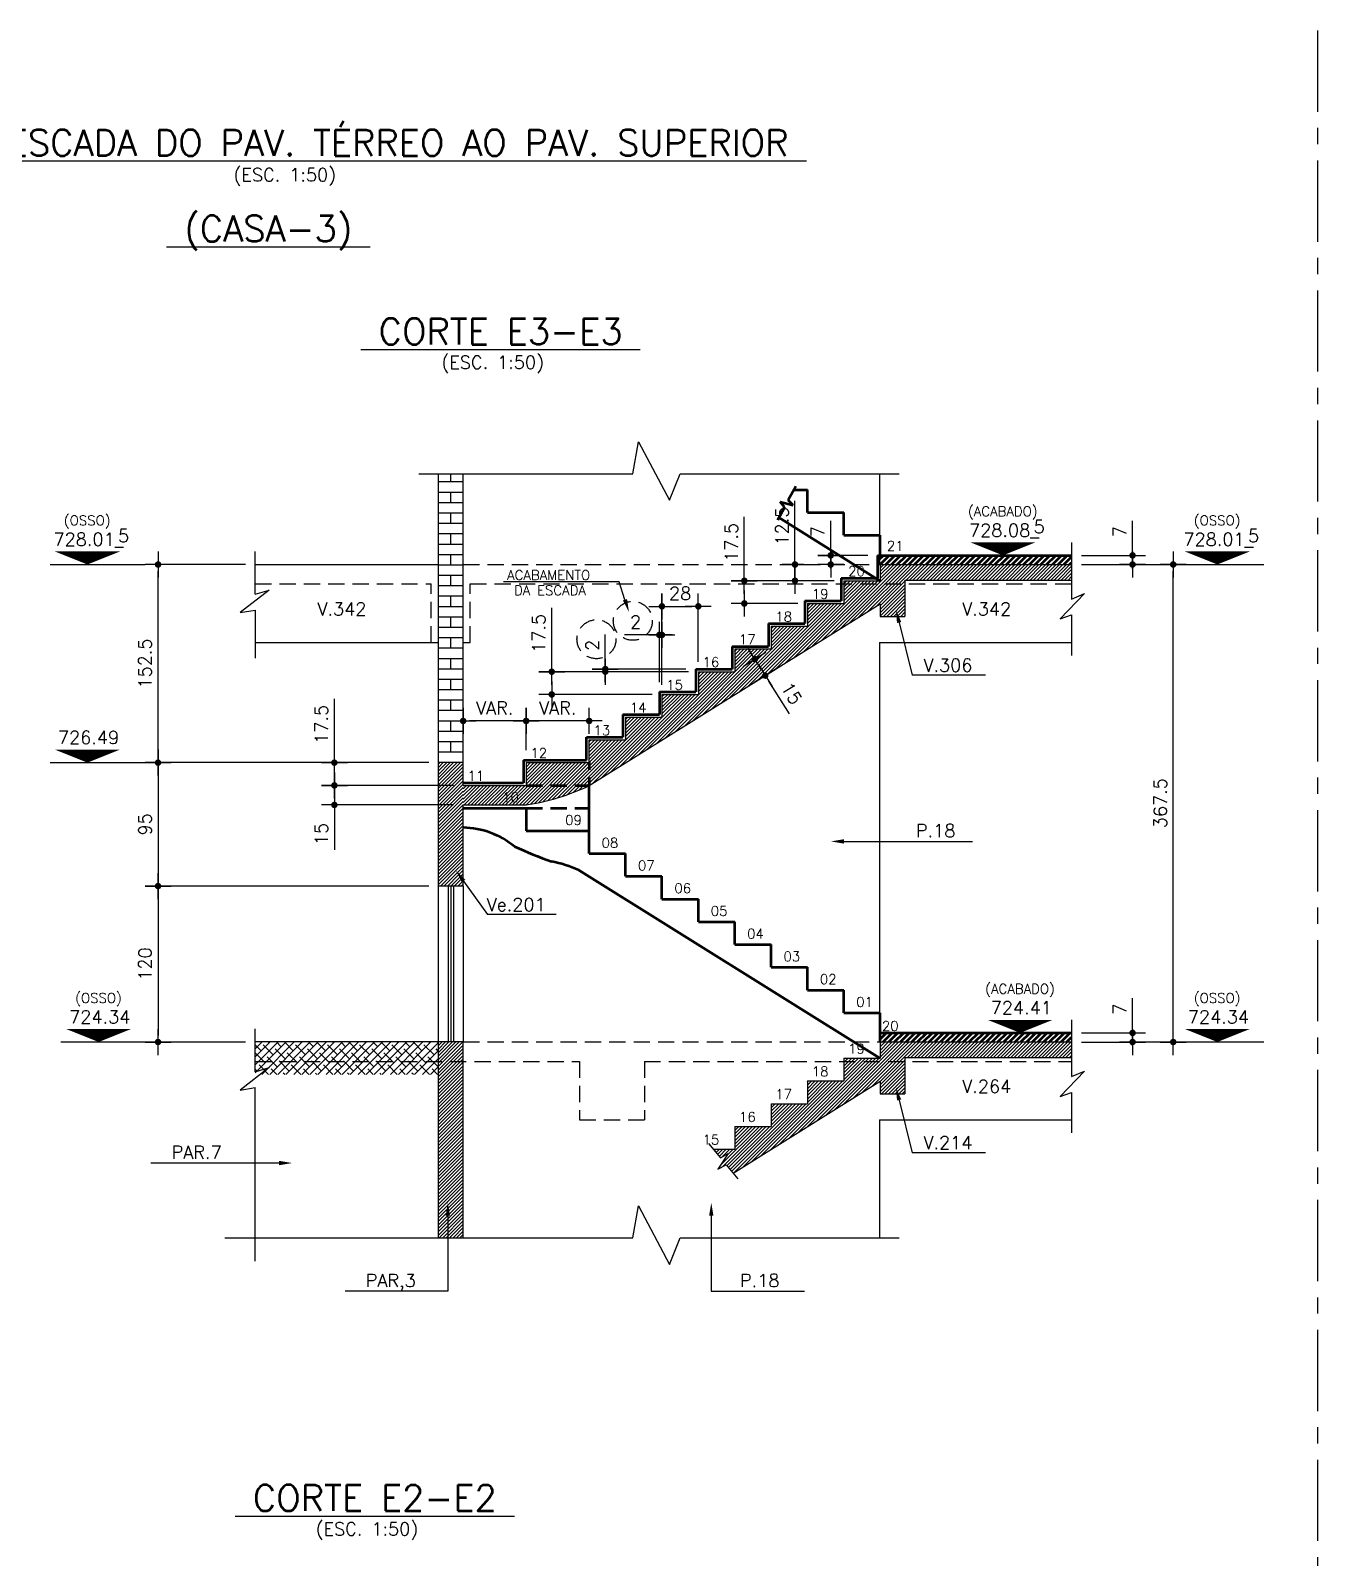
# Model space of a CAD drawing. Header units: inches. Extents: x 0 to 5940, y 0 to 4205.
# Drawn here: x 2471 to 3461, y 1355 to 2530 of the extents above; entities that cross this region are included whole.
import ezdxf
from ezdxf.enums import TextEntityAlignment as Align

# ---------------------------------------------------------------- set-up
doc = ezdxf.new("R2010")
doc.units = ezdxf.units.IN
doc.header["$LTSCALE"] = 50
doc.header["$MEASUREMENT"] = 0
doc.linetypes.add('CENTER', pattern=[2, 1.25, -0.25, 0.25, -0.25])
doc.linetypes.add('HIDDEN', pattern=[0.375, 0.25, -0.125])
for name, color, linetype in [('CORTES', 2, 'Continuous'), ('COTA', 6, 'Continuous'), ('NIVEL', 3, 'Continuous'), ('TEXTO', 3, 'Continuous')]:
    doc.layers.add(name, color=color, linetype=linetype)
doc.styles.add('ROMANS', font='romans.shx')
doc.dimstyles.new('COTA_50', dxfattribs={"dimscale": 5, "dimtxt": 2, "dimasz": 1, "dimexe": 2, "dimexo": 1.5, "dimgap": 1, "dimtad": 1, "dimzin": 12, "dimdsep": 46, "dimtxsty": 'ROMANS', "dimblk1": 'COTA', "dimblk2": 'COTA', "dimsah": 1, "dimcen": -4, "dimdle": 1.5, "dimclrd": 6, "dimclre": 6, "dimclrt": 3, "dimadec": 0, "dimazin": 0, "dimtfac": 1, "dimtofl": 0, "dimtmove": 0, "dimatfit": 3, "dimldrblk": 'COTA', "dimfxl": 1, "dimtolj": 1, "dimtzin": 12, "dimarcsym": 0})
pattern_1 = [(45, (-6961.3629, 14083.8969), (-1.32582521, 1.32582521), [])]

# ---------------------------------------------------------------- blocks, each defined once
blk = doc.blocks.new('COTA')
at = {"layer": 'COTA'}
for p, q in [((2, 0), (-2, 0)), ((0, -2), (0, 2))]:
    blk.add_line(p, q, dxfattribs=at)
at = {"layer": 'COTA', "const_width": 0.5}
blk.add_lwpolyline([(-0.25, 0, 1), (0.25, 0, 1)], format="xyb", close=True, dxfattribs=at)
blk = doc.blocks.new('*D104')
at = {"layer": 'COTA', "color": 6, "lineweight": -2, "transparency": 16777216}
for p, q in [((3318.8, 1763.3), (3318.8, 1785)), ((3279.4, 1758.3), (3328.8, 1758.3)), ((3279.4, 1751.3), (3328.8, 1751.3)), ((3318.8, 1746.3), (3318.8, 1741.3))]:
    blk.add_line(p, q, dxfattribs=at)
at = {"layer": 'Defpoints', "color": 0, "transparency": 16777216}
for p in [(3271.9, 1758.3), (3271.9, 1751.3), (3318.8, 1758.3)]:
    blk.add_point(p, dxfattribs=at)
at = {"layer": 'COTA', "color": 6, "lineweight": -2, "transparency": 16777216, "xscale": 5, "yscale": 5, "zscale": 5}
for p, rotation in [((3318.8, 1758.3), 270), ((3318.8, 1751.3), 90)]:
    blk.add_blockref('COTA', p, dxfattribs=dict(at, rotation=rotation))
at = {"layer": 'COTA', "color": 3, "transparency": 16777216, "insert": (3308.8, 1776.6), "char_height": 10, "attachment_point": 5, "rotation": 90, "style": 'ROMANS'}
blk.add_mtext('\\A1;7', dxfattribs=at)
blk = doc.blocks.new('*D105')
at = {"layer": 'COTA', "color": 6, "lineweight": -2, "transparency": 16777216}
for p, q in [((3279.4, 2118.8), (3360.1, 2118.8)), ((3350.1, 1756.3), (3350.1, 2113.8)), ((3352, 1751.3), (3360.1, 1751.3))]:
    blk.add_line(p, q, dxfattribs=at)
at = {"layer": 'Defpoints', "color": 0, "transparency": 16777216}
for p in [(3271.9, 2118.8), (3350.1, 2118.8), (3344.5, 1751.3)]:
    blk.add_point(p, dxfattribs=at)
at = {"layer": 'COTA', "color": 6, "lineweight": -2, "transparency": 16777216, "xscale": 5, "yscale": 5, "zscale": 5}
for p, rotation in [((3350.1, 2118.8), 90), ((3350.1, 1751.3), 270)]:
    blk.add_blockref('COTA', p, dxfattribs=dict(at, rotation=rotation))
at = {"layer": 'COTA', "color": 3, "transparency": 16777216, "insert": (3340.1, 1935.1), "char_height": 10, "attachment_point": 5, "rotation": 90, "style": 'ROMANS'}
blk.add_mtext('\\A1;367.5', dxfattribs=at)
blk = doc.blocks.new('*D106')
at = {"layer": 'COTA', "color": 6, "lineweight": -2, "transparency": 16777216}
for p, q in [((3318.8, 2130.8), (3318.8, 2152.5)), ((3279.4, 2125.8), (3328.8, 2125.8)), ((3279.4, 2118.8), (3328.8, 2118.8)), ((3318.8, 2113.8), (3318.8, 2108.8))]:
    blk.add_line(p, q, dxfattribs=at)
at = {"layer": 'Defpoints', "color": 0, "transparency": 16777216}
for p in [(3271.9, 2125.8), (3271.9, 2118.8), (3318.8, 2125.8)]:
    blk.add_point(p, dxfattribs=at)
at = {"layer": 'COTA', "color": 6, "lineweight": -2, "transparency": 16777216, "xscale": 5, "yscale": 5, "zscale": 5}
for p, rotation in [((3318.8, 2125.8), 270), ((3318.8, 2118.8), 90)]:
    blk.add_blockref('COTA', p, dxfattribs=dict(at, rotation=rotation))
at = {"layer": 'COTA', "color": 3, "transparency": 16777216, "insert": (3308.8, 2144.1), "char_height": 10, "attachment_point": 5, "rotation": 90, "style": 'ROMANS'}
blk.add_mtext('\\A1;7', dxfattribs=at)
blk = doc.blocks.new('*D107')
at = {"layer": 'COTA', "color": 6, "lineweight": -2}
for p, q in [((2636, 2118.8), (2558.8, 2118.8)), ((2568.8, 1971.3), (2568.8, 2113.8)), ((2581.7, 1966.3), (2558.8, 1966.3))]:
    blk.add_line(p, q, dxfattribs=at)
at = {"layer": 'Defpoints', "color": 0}
for p in [(2568.8, 2118.8), (2643.5, 2118.8), (2589.2, 1966.3)]:
    blk.add_point(p, dxfattribs=at)
at = {"layer": 'COTA', "color": 6, "lineweight": -2, "xscale": 5, "yscale": 5, "zscale": 5}
for p, rotation in [((2568.8, 2118.8), 90), ((2568.8, 1966.3), 270)]:
    blk.add_blockref('COTA', p, dxfattribs=dict(at, rotation=rotation))
at = {"layer": 'COTA', "color": 3, "insert": (2558.8, 2042.6), "char_height": 10, "attachment_point": 5, "rotation": 90, "style": 'ROMANS'}
blk.add_mtext('\\A1;152.5', dxfattribs=at)
blk = doc.blocks.new('*D123')
at = {"layer": 'COTA', "color": 6, "lineweight": -2, "transparency": 16777216}
for p, q in [((2852.1, 1975.8), (2852.1, 2008.4)), ((2895.6, 1998.4), (2857.1, 1998.4)), ((2900.6, 1993.3), (2900.6, 2008.4))]:
    blk.add_line(p, q, dxfattribs=at)
at = {"layer": 'Defpoints', "color": 0, "transparency": 16777216}
for p in [(2852.1, 1998.4), (2900.6, 1985.8), (2852.1, 1968.3)]:
    blk.add_point(p, dxfattribs=at)
at = {"layer": 'COTA', "color": 6, "lineweight": -2, "transparency": 16777216, "xscale": 5, "yscale": 5, "zscale": 5, "rotation": 180}
blk.add_blockref('COTA', (2852.1, 1998.4), dxfattribs=at)
at = {"layer": 'COTA', "color": 6, "lineweight": -2, "transparency": 16777216, "xscale": 5, "yscale": 5, "zscale": 5}
blk.add_blockref('COTA', (2900.6, 1998.4), dxfattribs=at)
at = {"layer": 'COTA', "color": 3, "transparency": 16777216, "insert": (2876.4, 2008.4), "char_height": 10, "attachment_point": 5, "style": 'ROMANS'}
blk.add_mtext('\\A1;VAR.', dxfattribs=at)
blk = doc.blocks.new('*D122')
at = {"layer": 'COTA', "color": 6, "lineweight": -2, "transparency": 16777216}
for p, q in [((2803.6, 2000.4), (2803.6, 2008.4)), ((2847.1, 1998.4), (2808.6, 1998.4)), ((2852.1, 2000.4), (2852.1, 2008.4))]:
    blk.add_line(p, q, dxfattribs=at)
at = {"layer": 'Defpoints', "color": 0, "transparency": 16777216}
for p in [(2803.6, 1998.4), (2803.6, 1992.9), (2852.1, 1992.9)]:
    blk.add_point(p, dxfattribs=at)
at = {"layer": 'COTA', "color": 6, "lineweight": -2, "transparency": 16777216, "xscale": 5, "yscale": 5, "zscale": 5, "rotation": 180}
blk.add_blockref('COTA', (2803.6, 1998.4), dxfattribs=at)
at = {"layer": 'COTA', "color": 6, "lineweight": -2, "transparency": 16777216, "xscale": 5, "yscale": 5, "zscale": 5}
blk.add_blockref('COTA', (2852.1, 1998.4), dxfattribs=at)
at = {"layer": 'COTA', "color": 3, "transparency": 16777216, "insert": (2827.9, 2008.4), "char_height": 10, "attachment_point": 5, "style": 'ROMANS'}
blk.add_mtext('\\A1;VAR.', dxfattribs=at)
blk = doc.blocks.new('*D124')
at = {"layer": 'COTA', "color": 6, "lineweight": -2, "transparency": 16777216}
for p, q in [((3019, 2040.3), (3036.6, 2051.3)), ((3025.5, 2050.2), (3022.8, 2054.5)), ((3026.9, 2027.6), (3044.5, 2038.6)), ((3038.7, 2029), (3054.5, 2003.8))]:
    blk.add_line(p, q, dxfattribs=at)
at = {"layer": 'Defpoints', "color": 0, "transparency": 16777216}
for p in [(3012.6, 2036.3), (3036.1, 2033.3), (3020.6, 2023.6)]:
    blk.add_point(p, dxfattribs=at)
at = {"layer": 'COTA', "color": 6, "lineweight": -2, "transparency": 16777216, "xscale": 5, "yscale": 5, "zscale": 5}
for p, rotation in [((3028.1, 2046), 302.0053832080806), ((3036.1, 2033.3), 122.0053832080805)]:
    blk.add_blockref('COTA', p, dxfattribs=dict(at, rotation=rotation))
at = {"layer": 'COTA', "color": 3, "transparency": 16777216, "insert": (3056.4, 2019.6), "char_height": 10, "attachment_point": 5, "rotation": 302.0054, "style": 'ROMANS'}
blk.add_mtext('\\A1;15', dxfattribs=at)
blk = doc.blocks.new('*D125')
at = {"layer": 'COTA', "color": 6, "lineweight": -2, "transparency": 16777216}
for p, q in [((2956.6, 2026.3), (2956.6, 2096.6)), ((2984.6, 2043.8), (2984.6, 2096.6)), ((2961.6, 2086.6), (2979.6, 2086.6))]:
    blk.add_line(p, q, dxfattribs=at)
at = {"layer": 'Defpoints', "color": 0, "transparency": 16777216}
for p in [(2984.6, 2086.6), (2984.6, 2036.3), (2956.6, 2018.8)]:
    blk.add_point(p, dxfattribs=at)
at = {"layer": 'COTA', "color": 6, "lineweight": -2, "transparency": 16777216, "xscale": 5, "yscale": 5, "zscale": 5, "rotation": 180}
blk.add_blockref('COTA', (2956.6, 2086.6), dxfattribs=at)
at = {"layer": 'COTA', "color": 6, "lineweight": -2, "transparency": 16777216, "xscale": 5, "yscale": 5, "zscale": 5}
blk.add_blockref('COTA', (2984.6, 2086.6), dxfattribs=at)
at = {"layer": 'COTA', "color": 3, "transparency": 16777216, "insert": (2970.6, 2096.6), "char_height": 10, "attachment_point": 5, "style": 'ROMANS'}
blk.add_mtext('\\A1;28', dxfattribs=at)
blk = doc.blocks.new('*D126')
at = {"layer": 'COTA', "color": 6, "lineweight": -2, "transparency": 16777216}
for p, q in [((2871.8, 2041.3), (2871.8, 2085.4)), ((2977.1, 2036.3), (2861.8, 2036.3)), ((2949.1, 2018.8), (2861.8, 2018.8)), ((2871.8, 2013.8), (2871.8, 2008.8))]:
    blk.add_line(p, q, dxfattribs=at)
at = {"layer": 'Defpoints', "color": 0, "transparency": 16777216}
for p in [(2871.8, 2036.3), (2984.6, 2036.3), (2956.6, 2018.8)]:
    blk.add_point(p, dxfattribs=at)
at = {"layer": 'COTA', "color": 6, "lineweight": -2, "transparency": 16777216, "xscale": 5, "yscale": 5, "zscale": 5}
for p, rotation in [((2871.8, 2036.3), 270), ((2871.8, 2018.8), 90)]:
    blk.add_blockref('COTA', p, dxfattribs=dict(at, rotation=rotation))
at = {"layer": 'COTA', "color": 3, "transparency": 16777216, "insert": (2861.8, 2065.8), "char_height": 10, "attachment_point": 5, "rotation": 90, "style": 'ROMANS'}
blk.add_mtext('\\A1;17.5', dxfattribs=at)
blk = doc.blocks.new('*D127')
at = {"layer": 'COTA', "color": 6, "lineweight": -2, "transparency": 16777216}
for p, q in [((2954.6, 2028.3), (2954.6, 2074.6)), ((2954.6, 2064.6), (2927.9, 2064.6)), ((2949.6, 2064.6), (2944.6, 2064.6)), ((2956.6, 2059.9), (2956.6, 2054.6)), ((2961.6, 2064.6), (2966.6, 2064.6))]:
    blk.add_line(p, q, dxfattribs=at)
at = {"layer": 'Defpoints', "color": 0, "transparency": 16777216}
for p in [(2954.6, 2064.6), (2956.6, 2067.4), (2954.6, 2020.8)]:
    blk.add_point(p, dxfattribs=at)
at = {"layer": 'COTA', "color": 6, "lineweight": -2, "transparency": 16777216, "xscale": 5, "yscale": 5, "zscale": 5}
blk.add_blockref('COTA', (2954.6, 2064.6), dxfattribs=at)
at = {"layer": 'COTA', "color": 6, "lineweight": -2, "transparency": 16777216, "xscale": 5, "yscale": 5, "zscale": 5, "rotation": 180}
blk.add_blockref('COTA', (2956.6, 2064.6), dxfattribs=at)
at = {"layer": 'COTA', "color": 3, "transparency": 16777216, "insert": (2936.3, 2074.6), "char_height": 10, "attachment_point": 5, "style": 'ROMANS'}
blk.add_mtext('\\A1;2', dxfattribs=at)
blk = doc.blocks.new('*D128')
at = {"layer": 'COTA', "color": 6, "lineweight": -2, "transparency": 16777216}
for p, q in [((2913, 2043.3), (2913, 2065)), ((2975.1, 2038.3), (2903, 2038.3)), ((2977.1, 2036.3), (2903, 2036.3)), ((2913, 2031.3), (2913, 2026.3))]:
    blk.add_line(p, q, dxfattribs=at)
at = {"layer": 'Defpoints', "color": 0, "transparency": 16777216}
for p in [(2913, 2038.3), (2982.6, 2038.3), (2984.6, 2036.3)]:
    blk.add_point(p, dxfattribs=at)
at = {"layer": 'COTA', "color": 6, "lineweight": -2, "transparency": 16777216, "xscale": 5, "yscale": 5, "zscale": 5}
for p, rotation in [((2913, 2038.3), 270), ((2913, 2036.3), 90)]:
    blk.add_blockref('COTA', p, dxfattribs=dict(at, rotation=rotation))
at = {"layer": 'COTA', "color": 3, "transparency": 16777216, "insert": (2903, 2056.6), "char_height": 10, "attachment_point": 5, "rotation": 90, "style": 'ROMANS'}
blk.add_mtext('\\A1;2', dxfattribs=at)
blk = doc.blocks.new('*D129')
at = {"layer": 'COTA', "color": 6, "lineweight": -2, "transparency": 16777216}
for p, q in [((3059, 2123.8), (3059, 2167.9)), ((3065.5, 2118.8), (3049, 2118.8)), ((3089.1, 2106.3), (3049, 2106.3)), ((3059, 2101.3), (3059, 2096.3))]:
    blk.add_line(p, q, dxfattribs=at)
at = {"layer": 'Defpoints', "color": 0, "transparency": 16777216}
for p in [(3059, 2118.8), (3073, 2118.8), (3096.6, 2106.3)]:
    blk.add_point(p, dxfattribs=at)
at = {"layer": 'COTA', "color": 6, "lineweight": -2, "transparency": 16777216, "xscale": 5, "yscale": 5, "zscale": 5}
for p, rotation in [((3059, 2118.8), 270), ((3059, 2106.3), 90)]:
    blk.add_blockref('COTA', p, dxfattribs=dict(at, rotation=rotation))
at = {"layer": 'COTA', "color": 3, "transparency": 16777216, "insert": (3049, 2148.3), "char_height": 10, "attachment_point": 5, "rotation": 90, "style": 'ROMANS'}
blk.add_mtext('\\A1;12.5', dxfattribs=at)
blk = doc.blocks.new('*D130')
at = {"layer": 'COTA', "color": 6, "lineweight": -2, "transparency": 16777216}
for p, q in [((3020, 2111.3), (3020, 2155.4)), ((3089.1, 2106.3), (3010, 2106.3)), ((3061.1, 2088.8), (3010, 2088.8)), ((3020, 2083.8), (3020, 2078.8))]:
    blk.add_line(p, q, dxfattribs=at)
at = {"layer": 'Defpoints', "color": 0, "transparency": 16777216}
for p in [(3020, 2106.3), (3096.6, 2106.3), (3068.6, 2088.8)]:
    blk.add_point(p, dxfattribs=at)
at = {"layer": 'COTA', "color": 6, "lineweight": -2, "transparency": 16777216, "xscale": 5, "yscale": 5, "zscale": 5}
for p, rotation in [((3020, 2106.3), 270), ((3020, 2088.8), 90)]:
    blk.add_blockref('COTA', p, dxfattribs=dict(at, rotation=rotation))
at = {"layer": 'COTA', "color": 3, "transparency": 16777216, "insert": (3010, 2135.8), "char_height": 10, "attachment_point": 5, "rotation": 90, "style": 'ROMANS'}
blk.add_mtext('\\A1;17.5', dxfattribs=at)
blk = doc.blocks.new('*D131')
at = {"layer": 'COTA', "color": 6, "lineweight": -2, "transparency": 16777216}
for p, q in [((3086.5, 2130.8), (3086.5, 2152.5)), ((3115.1, 2125.8), (3076.5, 2125.8)), ((3085.5, 2118.8), (3076.5, 2118.8)), ((3086.5, 2113.8), (3086.5, 2108.8))]:
    blk.add_line(p, q, dxfattribs=at)
at = {"layer": 'Defpoints', "color": 0, "transparency": 16777216}
for p in [(3086.5, 2125.8), (3093, 2118.8), (3122.6, 2125.8)]:
    blk.add_point(p, dxfattribs=at)
at = {"layer": 'COTA', "color": 6, "lineweight": -2, "transparency": 16777216, "xscale": 5, "yscale": 5, "zscale": 5}
for p, rotation in [((3086.5, 2125.8), 270), ((3086.5, 2118.8), 90)]:
    blk.add_blockref('COTA', p, dxfattribs=dict(at, rotation=rotation))
at = {"layer": 'COTA', "color": 3, "transparency": 16777216, "insert": (3076.5, 2144.1), "char_height": 10, "attachment_point": 5, "rotation": 90, "style": 'ROMANS'}
blk.add_mtext('\\A1;7', dxfattribs=at)
blk = doc.blocks.new('*D263')
at = {"layer": 'COTA', "color": 6, "lineweight": -2}
for p, q in [((2777.1, 1966.3), (2558.8, 1966.3)), ((2568.8, 1961.3), (2568.8, 1876.3)), ((2777.1, 1871.3), (2558.8, 1871.3))]:
    blk.add_line(p, q, dxfattribs=at)
at = {"layer": 'Defpoints', "color": 0}
for p in [(2784.6, 1966.3), (2568.8, 1871.3), (2784.6, 1871.3)]:
    blk.add_point(p, dxfattribs=at)
at = {"layer": 'COTA', "color": 6, "lineweight": -2, "xscale": 5, "yscale": 5, "zscale": 5}
for p, rotation in [((2568.8, 1966.3), 90), ((2568.8, 1871.3), 270)]:
    blk.add_blockref('COTA', p, dxfattribs=dict(at, rotation=rotation))
at = {"layer": 'COTA', "color": 3, "insert": (2558.8, 1918.8), "char_height": 10, "attachment_point": 5, "rotation": 90, "style": 'ROMANS'}
blk.add_mtext('\\A1;95', dxfattribs=at)
blk = doc.blocks.new('*D264')
at = {"layer": 'COTA', "color": 6, "lineweight": -2, "transparency": 16777216}
for p, q in [((2769.6, 1871.3), (2558.8, 1871.3)), ((2568.8, 1866.3), (2568.8, 1756.3)), ((2636, 1751.3), (2558.8, 1751.3))]:
    blk.add_line(p, q, dxfattribs=at)
at = {"layer": 'Defpoints', "color": 0, "transparency": 16777216}
for p in [(2777.1, 1871.3), (2568.8, 1751.3), (2643.5, 1751.3)]:
    blk.add_point(p, dxfattribs=at)
at = {"layer": 'COTA', "color": 6, "lineweight": -2, "transparency": 16777216, "xscale": 5, "yscale": 5, "zscale": 5}
for p, rotation in [((2568.8, 1871.3), 90), ((2568.8, 1751.3), 270)]:
    blk.add_blockref('COTA', p, dxfattribs=dict(at, rotation=rotation))
at = {"layer": 'COTA', "color": 3, "transparency": 16777216, "insert": (2558.8, 1811.3), "char_height": 10, "attachment_point": 5, "rotation": 90, "style": 'ROMANS'}
blk.add_mtext('\\A1;120', dxfattribs=at)
blk = doc.blocks.new('*D265')
at = {"layer": 'COTA', "color": 6, "lineweight": -2, "transparency": 16777216}
for p, q in [((2704.5, 1953.8), (2704.5, 1958.8)), ((2796.1, 1948.8), (2694.5, 1948.8)), ((2796.1, 1933.8), (2694.5, 1933.8)), ((2704.5, 1928.8), (2704.5, 1899.1))]:
    blk.add_line(p, q, dxfattribs=at)
at = {"layer": 'Defpoints', "color": 0, "transparency": 16777216}
for p in [(2803.6, 1948.8), (2704.5, 1933.8), (2803.6, 1933.8)]:
    blk.add_point(p, dxfattribs=at)
at = {"layer": 'COTA', "color": 6, "lineweight": -2, "transparency": 16777216, "xscale": 5, "yscale": 5, "zscale": 5}
for p, rotation in [((2704.5, 1948.8), 270), ((2704.5, 1933.8), 90)]:
    blk.add_blockref('COTA', p, dxfattribs=dict(at, rotation=rotation))
at = {"layer": 'COTA', "color": 3, "transparency": 16777216, "insert": (2694.5, 1911.4), "char_height": 10, "attachment_point": 5, "rotation": 90, "style": 'ROMANS'}
blk.add_mtext('\\A1;15', dxfattribs=at)
blk = doc.blocks.new('*D266')
at = {"layer": 'COTA', "color": 6, "lineweight": -2}
for p, q in [((2704.5, 1971.3), (2704.5, 2015.4)), ((2707.8, 1966.3), (2694.5, 1966.3)), ((2707.8, 1948.8), (2694.5, 1948.8)), ((2704.5, 1943.8), (2704.5, 1938.8))]:
    blk.add_line(p, q, dxfattribs=at)
at = {"layer": 'Defpoints', "color": 0}
for p in [(2704.5, 1966.3), (2715.3, 1966.3), (2715.3, 1948.8)]:
    blk.add_point(p, dxfattribs=at)
at = {"layer": 'COTA', "color": 6, "lineweight": -2, "xscale": 5, "yscale": 5, "zscale": 5}
for p, rotation in [((2704.5, 1966.3), 270), ((2704.5, 1948.8), 90)]:
    blk.add_blockref('COTA', p, dxfattribs=dict(at, rotation=rotation))
at = {"layer": 'COTA', "color": 3, "insert": (2694.5, 1995.8), "char_height": 10, "attachment_point": 5, "rotation": 90, "style": 'ROMANS'}
blk.add_mtext('\\A1;17.5', dxfattribs=at)

msp = doc.modelspace()

# ---------------------------------------------------------------- hatches: boundary and pattern name
at = {"layer": 'CORTES'}
h = msp.add_hatch(dxfattribs=at)
h.set_pattern_fill('ANSI31', color=252, scale=15)
h.set_pattern_definition(pattern_1)
edge = h.paths.add_edge_path()
edge.add_line((2803.609, 1948.816), (2803.609, 1933.816))
edge.add_line((2803.609, 1933.816), (2852.033, 1933.816))
edge.add_arc((2826.882, 2103.366), 171.405, 278.437736, 295.476079)
edge.add_line((2900.609, 1948.628), (3124.609, 2088.628))
edge.add_line((3124.609, 2088.628), (3124.609, 2078.816))
edge.add_line((3124.609, 2078.816), (3143.609, 2078.816))
edge.add_line((3143.609, 2078.816), (3143.609, 2106.816))
edge.add_line((3143.609, 2106.816), (3271.871, 2106.816))
edge.add_line((3271.871, 2106.816), (3271.871, 2118.816))
edge.add_line((3271.871, 2118.816), (3124.609, 2118.816))
edge.add_line((3124.609, 2118.816), (3124.609, 2106.316))
edge.add_line((3124.609, 2106.316), (3096.609, 2106.316))
edge.add_line((3096.609, 2106.316), (3096.609, 2088.816))
edge.add_line((3096.609, 2088.816), (3068.609, 2088.816))
edge.add_line((3068.609, 2088.816), (3068.609, 2071.316))
edge.add_line((3068.609, 2071.316), (3040.609, 2071.316))
edge.add_line((3040.609, 2071.316), (3040.609, 2053.816))
edge.add_line((3040.609, 2053.816), (3012.609, 2053.816))
edge.add_line((3012.609, 2053.816), (3012.609, 2036.316))
edge.add_line((3012.609, 2036.316), (2984.609, 2036.316))
edge.add_line((2984.609, 2036.316), (2984.609, 2018.816))
edge.add_line((2984.609, 2018.816), (2956.609, 2018.816))
edge.add_line((2956.609, 2018.816), (2956.609, 2001.316))
edge.add_line((2956.609, 2001.316), (2928.609, 2001.316))
edge.add_line((2928.609, 2001.316), (2928.609, 1983.816))
edge.add_line((2928.609, 1983.816), (2900.609, 1983.816))
edge.add_line((2900.609, 1983.816), (2900.609, 1966.316))
edge.add_line((2900.609, 1966.316), (2852.109, 1966.316))
edge.add_line((2852.109, 1966.316), (2852.109, 1948.816))
edge.add_line((2852.109, 1948.816), (2803.609, 1948.816))
at = {"layer": 'CORTES', "linetype": 'Continuous', "lineweight": 50}
h = msp.add_hatch(dxfattribs=at)
h.set_pattern_fill('ANSI31', color=253, scale=25)
h.set_pattern_definition([(45, (-5375.4667, 14208.9303), (-2.2097087, 2.2097087), [])])
h.paths.add_polyline_path([(3271.871, 2125.816), (3124.11, 2125.816), (3124.11, 2118.816), (3124.609, 2118.816), (3271.871, 2118.816)])
at = {"layer": 'CORTES'}
h = msp.add_hatch(dxfattribs=at)
h.set_pattern_fill('ANSI31', color=252, scale=15)
h.paths.add_polyline_path([(2686.961, 1901.554), (2686.961, 1921.316), (2701.961, 1921.316), (2701.961, 1901.554)], flags=9)
h.paths.add_polyline_path([(2551.272, 1906.673), (2551.272, 1935.959), (2566.272, 1935.959), (2566.272, 1906.673)], flags=9)
h.paths.add_polyline_path([(2803.609, 1966.316), (2784.609, 1966.316), (2784.609, 1871.316), (2803.609, 1871.316), (2803.609, 1874.953), (2802.562, 1874.198), (2798.067, 1883.285), (2803.609, 1877.79), (2803.609, 1948.816)])
h = msp.add_hatch(dxfattribs=at)
h.set_pattern_fill('ANSI38', color=253, scale=35)
h.set_pattern_definition([(45, (-5453.9667, 13775.4303), (-3.0935922, 3.0935922), []), (135, (-5453.9667, 13775.4303), (-9.2807765, 3.0935922), [10.9375, -6.5625])])
h.paths.add_polyline_path([(2784.609, 1751.316), (2643.547, 1751.316), (2643.547, 1726.316), (2784.609, 1726.316)])
h = msp.add_hatch(dxfattribs=at)
h.set_pattern_fill('ANSI31', color=252, scale=15)
h.set_pattern_definition([(45, (188.8412, 1409.3184), (-1.3258252, 1.3258252), [])])
h.paths.add_polyline_path([(2803.609, 1751.316), (2784.609, 1751.316), (2784.609, 1736.316), (2803.609, 1736.316)])
h.paths.add_polyline_path([(2803.609, 1736.316), (2784.609, 1736.316), (2784.609, 1600.653), (2803.609, 1600.653)])
h = msp.add_hatch(dxfattribs=at)
h.set_pattern_fill('ANSI31', color=252, scale=15)
h.set_pattern_definition(pattern_1)
h.paths.add_polyline_path([(3271.871, 1751.316), (3124.609, 1751.316), (3124.609, 1738.816), (3096.609, 1738.816), (3096.609, 1721.316), (3068.609, 1721.316), (3068.609, 1703.816), (3040.609, 1703.816), (3040.609, 1686.316), (3012.609, 1686.316), (3012.609, 1668.816), (2996.026, 1668.816), (3001.661, 1662.034), (3007.617, 1665.381), (2999.655, 1653.449), (3005.98, 1656.834), (3011.367, 1650.351), (3124.609, 1721.128), (3124.609, 1711.316), (3143.609, 1711.316), (3143.609, 1739.316), (3271.871, 1739.316)])
at = {"layer": 'CORTES', "linetype": 'Continuous', "lineweight": 50}
h = msp.add_hatch(dxfattribs=at)
h.set_pattern_fill('ANSI31', color=253, scale=25)
h.set_pattern_definition([(45, (-6995.654, 14083.897), (-2.2097087, 2.2097087), [])])
h.paths.add_polyline_path([(3124.609, 1758.316), (3124.609, 1751.316), (3271.871, 1751.316), (3271.871, 1758.316)])

# ---------------------------------------------------------------- linework, layer by layer
at = {"layer": 'CORTES', "color": 8}
for p, q in [((2934.17, 2188.715), (2938.533, 2213.215)), ((2938.533, 2213.215), (2962.533, 2168.215)), ((2769.609, 2188.715), (2934.17, 2188.715)), ((2794.109, 2182.316), (2794.109, 2188.715)), ((2803.609, 2118.816), (2803.609, 2188.715)), ((2962.533, 2168.215), (2970.618, 2188.715)), ((2970.618, 2188.715), (3139.11, 2188.715)), ((2803.609, 2182.316), (2784.609, 2182.316)), ((2803.609, 2174.316), (2784.609, 2174.316)), ((2794.109, 2166.316), (2794.109, 2174.316)), ((2803.609, 2166.316), (2784.609, 2166.316)), ((2803.609, 2158.316), (2784.609, 2158.316)), ((2794.109, 2150.316), (2794.109, 2158.316)), ((2803.609, 2150.316), (2784.609, 2150.316)), ((2803.609, 2142.316), (2784.609, 2142.316)), ((2794.109, 2134.316), (2794.109, 2142.316)), ((2643.547, 2095.963), (2643.547, 2128.816)), ((2803.609, 2134.316), (2784.609, 2134.316)), ((3271.871, 2135.816), (3271.871, 2092.211)), ((2803.609, 2126.316), (2784.609, 2126.316)), ((2803.609, 2118.316), (2784.609, 2118.316)), ((2784.609, 2058.816), (2784.609, 2118.316)), ((2794.109, 2118.316), (2794.109, 2126.316)), ((2803.609, 2058.816), (2803.609, 2118.816)), ((2803.609, 2110.316), (2784.609, 2110.316)), ((2794.109, 2102.316), (2794.109, 2110.316)), ((2654.422, 2099.112), (2632.023, 2081.82)), ((2643.547, 2095.963), (2654.422, 2099.112)), ((2803.609, 2102.316), (2784.609, 2102.316)), ((2803.609, 2094.316), (2784.609, 2094.316)), ((2794.109, 2086.316), (2794.109, 2094.316)), ((3281.694, 2096.433), (3262.974, 2076.983)), ((3271.871, 2092.211), (3281.694, 2096.433)), ((2632.023, 2081.82), (2643.547, 2083.777)), ((2643.547, 2083.777), (2643.547, 2046.786)), ((2803.609, 2086.316), (2784.609, 2086.316)), ((2803.609, 2078.316), (2784.609, 2078.316)), ((2803.609, 2070.316), (2784.609, 2070.316)), ((2794.109, 2070.316), (2794.109, 2078.316)), ((3262.974, 2076.983), (3271.871, 2079.972)), ((3271.871, 2079.972), (3271.871, 2048.816)), ((2803.609, 2062.316), (2784.609, 2062.316)), ((2794.109, 2054.316), (2794.109, 2062.316)), ((2803.609, 1966.316), (2803.609, 2058.816)), ((2803.609, 2054.316), (2784.609, 2054.316)), ((2803.609, 2046.316), (2784.609, 2046.316)), ((2794.109, 2038.316), (2794.109, 2046.316)), ((2803.609, 2038.316), (2784.609, 2038.316)), ((2803.609, 2030.316), (2784.609, 2030.316)), ((2803.609, 2022.316), (2784.609, 2022.316)), ((2794.109, 2022.316), (2794.109, 2030.316)), ((2803.609, 2014.316), (2784.609, 2014.316)), ((2794.109, 2006.316), (2794.109, 2014.316)), ((2803.609, 2006.316), (2784.609, 2006.316)), ((2803.609, 1998.316), (2784.609, 1998.316)), ((2794.109, 1990.316), (2794.109, 1998.316)), ((2803.609, 1990.316), (2784.609, 1990.316)), ((2803.609, 1982.316), (2784.609, 1982.316)), ((2803.609, 1974.316), (2784.609, 1974.316)), ((2794.109, 1974.316), (2794.109, 1982.316)), ((2792.109, 1871.316), (2792.109, 1751.316)), ((2794.109, 1871.316), (2794.109, 1751.316)), ((2796.109, 1871.316), (2796.109, 1751.316)), ((2803.609, 1871.316), (2803.609, 1751.316)), ((3271.871, 1768.316), (3271.871, 1724.711)), ((2643.547, 1728.463), (2643.547, 1761.316)), ((2654.422, 1731.612), (2632.023, 1714.32)), ((2643.547, 1728.463), (2654.422, 1731.612)), ((3281.694, 1728.933), (3262.974, 1709.483)), ((3271.871, 1724.711), (3281.694, 1728.933)), ((2632.023, 1714.32), (2643.547, 1716.277)), ((2643.547, 1582.744), (2643.547, 1716.277)), ((3262.974, 1709.483), (3271.871, 1712.472)), ((3271.871, 1712.472), (3271.871, 1681.316)), ((2992.332, 1673.263), (3001.661, 1662.034)), ((3007.617, 1665.381), (2999.655, 1653.449)), ((3001.661, 1662.034), (3007.617, 1665.381)), ((2999.655, 1653.449), (3005.98, 1656.834)), ((3005.98, 1656.834), (3014.993, 1645.986)), ((2934.17, 1600.653), (2938.533, 1625.153)), ((2938.533, 1625.153), (2962.533, 1580.153)), ((2620.122, 1600.653), (2934.17, 1600.653)), ((2962.533, 1580.153), (2970.618, 1600.653)), ((2970.618, 1600.653), (3139.11, 1600.653))]:
    msp.add_line(p, q, dxfattribs=at)
at = {"layer": 'CORTES'}
for p, q in [((2784.609, 2118.816), (2784.609, 2188.715)), ((3124.11, 2188.715), (3124.11, 2118.816)), ((2643.547, 2118.816), (2784.609, 2118.816)), ((2643.547, 2058.816), (2784.609, 2058.816)), ((2784.609, 1966.316), (2784.609, 2058.816)), ((3124.11, 2058.816), (3271.871, 2058.816)), ((3124.11, 2058.816), (3124.11, 1773.816)), ((2784.609, 1751.316), (2784.609, 1871.316)), ((2784.609, 1751.316), (2643.547, 1751.316)), ((3124.11, 1691.316), (3271.871, 1691.316)), ((3124.11, 1691.316), (3124.11, 1600.653))]:
    msp.add_line(p, q, dxfattribs=at)
at = {"layer": 'CORTES', "color": 253, "linetype": 'Continuous', "lineweight": 50}
for p, q in [((3059.533, 2178.93), (3053.857, 2168.389)), ((3058.126, 2176.316), (3068.609, 2176.316)), ((3068.609, 2158.816), (3068.609, 2176.316)), ((3050.898, 2162.893), (3045.533, 2152.93)), ((3050.898, 2162.893), (3047.533, 2166.93)), ((3047.533, 2166.93), (3057.533, 2164.43)), ((3057.533, 2164.43), (3053.857, 2168.389)), ((3124.308, 2106.316), (3046.589, 2154.89)), ((3068.609, 2158.816), (3096.609, 2158.816)), ((3096.609, 2141.316), (3096.609, 2158.816)), ((3096.609, 2141.316), (3124.609, 2141.316)), ((3124.609, 2125.816), (3124.609, 2141.316)), ((3122.609, 2125.816), (3271.871, 2125.816)), ((3122.609, 2125.816), (3122.609, 2108.316)), ((3094.609, 2108.316), (3122.609, 2108.316)), ((3094.609, 2108.316), (3094.609, 2090.816)), ((3066.609, 2090.816), (3094.609, 2090.816)), ((3066.609, 2090.816), (3066.609, 2073.316)), ((3038.609, 2073.316), (3066.609, 2073.316)), ((3038.609, 2073.316), (3038.609, 2055.816)), ((3010.609, 2055.816), (3038.609, 2055.816)), ((3010.609, 2055.816), (3010.609, 2038.316)), ((2982.609, 2038.316), (3010.609, 2038.316)), ((2982.609, 2038.316), (2982.609, 2020.816)), ((2954.609, 2020.816), (2982.609, 2020.816)), ((2954.609, 2020.816), (2954.609, 2003.316)), ((2926.609, 2003.316), (2954.609, 2003.316)), ((2926.609, 2003.316), (2926.609, 1985.816)), ((2898.609, 1985.816), (2926.609, 1985.816)), ((2898.609, 1968.316), (2898.609, 1985.816)), ((2850.109, 1968.316), (2898.609, 1968.316)), ((2850.109, 1968.316), (2850.109, 1950.816)), ((2900.609, 1966.316), (2900.609, 1960.784)), ((2803.609, 1950.816), (2850.109, 1950.816)), ((2900.609, 1954.979), (2900.609, 1948.628)), ((2900.609, 1913.816), (2900.609, 1948.628)), ((2803.609, 1931.316), (2852.109, 1931.316)), ((2852.109, 1931.316), (2852.109, 1913.816)), ((2852.109, 1913.816), (2900.609, 1913.816)), ((2900.609, 1896.316), (2900.609, 1913.816)), ((2900.609, 1896.316), (2928.609, 1896.316)), ((2928.609, 1878.816), (2928.609, 1896.316)), ((3124.308, 1738.816), (2892.66, 1883.596)), ((2928.609, 1878.816), (2956.609, 1878.816)), ((2956.609, 1861.316), (2956.609, 1878.816)), ((2956.609, 1861.316), (2984.609, 1861.316)), ((2984.609, 1843.816), (2984.609, 1861.316)), ((2984.609, 1843.816), (3012.609, 1843.816)), ((3012.609, 1826.316), (3012.609, 1843.816)), ((3012.609, 1826.316), (3040.609, 1826.316)), ((3040.609, 1808.816), (3040.609, 1826.316)), ((3040.609, 1808.816), (3068.609, 1808.816)), ((3068.609, 1791.316), (3068.609, 1808.816)), ((3068.609, 1791.316), (3096.609, 1791.316)), ((3096.609, 1773.816), (3096.609, 1791.316)), ((3096.609, 1773.816), (3124.609, 1773.816)), ((3124.609, 1751.316), (3124.609, 1773.816)), ((3124.609, 1758.316), (3271.871, 1758.316))]:
    msp.add_line(p, q, dxfattribs=at)
at = {"layer": 'CORTES', "color": 8, "linetype": 'HIDDEN'}
for p, q in [((2803.609, 2118.816), (3124.11, 2118.816)), ((2643.547, 2103.816), (2779.109, 2103.816)), ((2779.109, 2058.816), (2779.109, 2103.816)), ((2809.109, 2103.816), (3271.871, 2103.816)), ((2809.109, 2058.816), (2809.109, 2103.816)), ((2803.609, 2058.816), (2809.109, 2058.816)), ((2803.609, 1751.316), (3124.609, 1751.316)), ((2643.547, 1736.316), (2893.109, 1736.316)), ((2893.109, 1736.316), (2893.109, 1691.316)), ((2943.109, 1736.316), (3271.871, 1736.316)), ((2943.109, 1736.316), (2943.109, 1691.316)), ((2893.109, 1691.316), (2943.109, 1691.316))]:
    msp.add_line(p, q, dxfattribs=at)
at = {"layer": 'CORTES', "color": 1}
for p, q in [((3124.609, 2118.816), (3124.609, 2106.316)), ((3124.609, 2118.816), (3271.871, 2118.816)), ((3096.609, 2106.316), (3096.609, 2088.816)), ((3096.609, 2106.316), (3124.609, 2106.316)), ((3143.609, 2106.816), (3143.609, 2078.816)), ((3143.609, 2106.816), (3271.871, 2106.816)), ((2900.609, 1948.628), (3124.609, 2088.628)), ((3068.609, 2088.816), (3068.609, 2071.316)), ((3068.609, 2088.816), (3096.609, 2088.816)), ((3124.609, 2088.628), (3124.609, 2078.816)), ((3040.609, 2071.316), (3040.609, 2053.816)), ((3040.609, 2071.316), (3068.609, 2071.316)), ((3124.609, 2078.816), (3143.609, 2078.816)), ((3012.609, 2053.816), (3012.609, 2036.316)), ((3012.609, 2053.816), (3040.609, 2053.816)), ((2984.609, 2036.316), (2984.609, 2018.816)), ((2984.609, 2036.316), (3012.609, 2036.316)), ((2956.609, 2018.816), (2956.609, 2001.316)), ((2956.609, 2018.816), (2984.609, 2018.816)), ((2928.609, 2001.316), (2928.609, 1983.816)), ((2928.609, 2001.316), (2956.609, 2001.316)), ((2900.609, 1983.816), (2928.609, 1983.816)), ((2900.609, 1966.316), (2900.609, 1983.816)), ((2803.609, 1966.316), (2784.609, 1966.316)), ((2784.609, 1871.316), (2784.609, 1966.316)), ((2803.609, 1948.816), (2803.609, 1966.316)), ((2852.109, 1966.316), (2852.109, 1948.816)), ((2852.109, 1966.316), (2900.609, 1966.316)), ((2803.609, 1948.816), (2852.109, 1948.816)), ((2803.609, 1933.816), (2852.033, 1933.816)), ((2803.609, 1871.316), (2803.609, 1933.816)), ((2803.609, 1871.316), (2784.609, 1871.316)), ((2803.609, 1751.316), (2784.609, 1751.316)), ((2784.609, 1600.653), (2784.609, 1751.316)), ((2803.609, 1600.653), (2803.609, 1751.316)), ((3124.609, 1751.316), (3271.871, 1751.316)), ((3124.609, 1751.316), (3124.609, 1738.816)), ((3143.609, 1739.316), (3143.609, 1711.316)), ((3143.609, 1739.316), (3271.871, 1739.316)), ((3096.609, 1738.816), (3096.609, 1721.316)), ((3096.609, 1738.816), (3124.609, 1738.816)), ((3011.367, 1650.351), (3124.609, 1721.128)), ((3068.609, 1721.316), (3068.609, 1703.816)), ((3068.609, 1721.316), (3096.609, 1721.316)), ((3124.609, 1721.128), (3124.609, 1711.316)), ((3124.609, 1711.316), (3143.609, 1711.316)), ((3040.609, 1703.816), (3040.609, 1686.316)), ((3040.609, 1703.816), (3068.609, 1703.816)), ((3012.609, 1686.316), (3012.609, 1668.816)), ((3012.609, 1686.316), (3040.609, 1686.316)), ((2996.026, 1668.816), (3012.609, 1668.816))]:
    msp.add_line(p, q, dxfattribs=at)
at = {"layer": 'CORTES', "color": 253, "linetype": 'HIDDEN', "lineweight": 50}
for p, q in [((2852.109, 1948.816), (2900.609, 1948.816)), ((2852.109, 1931.316), (2900.609, 1931.316))]:
    msp.add_line(p, q, dxfattribs=at)
at = {"layer": 'CORTES', "color": 1}
msp.add_arc((2826.882, 2103.366), 171.405, 278.437736, 295.476079, dxfattribs=at)
at = {"layer": 'CORTES', "color": 253, "linetype": 'Continuous', "lineweight": 50}
for centre, radius, start, end in [((2802.192, 1851.378), 64.954, 50.838688, 88.749267), ((2981.261, 2201.507), 330.026, 245.272649, 250.580597), ((2852.605, 1793.37), 98.717, 66.061951, 78.945588)]:
    msp.add_arc(centre, radius, start, end, dxfattribs=at)
at = {"layer": 'COTA'}
for p, q in [((2485.772, 2118.816), (2558.772, 2118.816)), ((3271.871, 2118.816), (3271.871, 2106.816)), ((3328.786, 2118.816), (3419.846, 2118.816)), ((2485.772, 1966.316), (2558.772, 1966.316)), ((2493.88, 1751.316), (2558.772, 1751.316)), ((3328.786, 1751.316), (3419.846, 1751.316))]:
    msp.add_line(p, q, dxfattribs=at)
at = {"layer": 'NIVEL', "color": 1}
for points in [[(2514.4, 2118.816, 0, 50, 0), (2514.4, 2128.816, 50, 50, 0)], [(3219.033, 2125.816, 0, 50, 0), (3219.033, 2135.816, 50, 50, 0)], [(3384.029, 2118.816, 0, 50, 0), (3384.029, 2128.816, 50, 50, 0)], [(2514.4, 1966.316, 0, 50, 0), (2514.4, 1976.316, 50, 50, 0)], [(2523.048, 1751.316, 0, 50, 0), (2523.048, 1761.316, 50, 50, 0)], [(3232.303, 1758.316, 0, 50, 0), (3232.303, 1768.316, 50, 50, 0)], [(3384.029, 1751.316, 0, 50, 0), (3384.029, 1761.316, 50, 50, 0)]]:
    msp.add_lwpolyline(points, format="xyseb", dxfattribs=at)
at = {"layer": 'TEXTO', "color": 8, "linetype": 'CENTER'}
msp.add_line((3461.103, 2529.762), (3461.103, 50), dxfattribs=at)
at = {"layer": 'TEXTO', "color": 8}
for p, q in [((2923.656, 2105.506), (2834.579, 2105.506)), ((2928.154, 2091.668), (2923.656, 2105.506)), ((3139.127, 2074.16), (3149.187, 2033.519)), ((3205.515, 2033.519), (3149.187, 2033.519)), ((3096.661, 1905.677), (3195.507, 1905.677)), ((2803.914, 1875.173), (2822.387, 1849.539)), ((2875.128, 1849.539), (2822.387, 1849.539)), ((3139.127, 1706.66), (3149.187, 1666.019)), ((2662.004, 1658.146), (2563.315, 1658.146)), ((3205.515, 1666.019), (3149.187, 1666.019)), ((2791.803, 1617.649), (2791.803, 1559.425)), ((2994.589, 1617.649), (2994.589, 1559.425)), ((2791.803, 1559.425), (2712.713, 1559.425)), ((2994.589, 1559.425), (3066.369, 1559.425))]:
    msp.add_line(p, q, dxfattribs=at)
at = {"layer": 'TEXTO', "color": 4, "linetype": 'HIDDEN'}
for centre in [(2934.177, 2075.463), (2906.208, 2061.295)]:
    msp.add_circle(centre, 14.989, dxfattribs=at)
at = {"layer": 'TEXTO', "color": 8}
for points in [[(2926.569, 2091.153), (2929.739, 2092.183), (2931.246, 2082.158)], [(3137.509, 2073.759), (3140.745, 2074.56), (3136.724, 2083.867)], [(3096.661, 1904.01), (3096.661, 1907.343), (3086.661, 1905.677)], [(2805.266, 1876.147), (2802.562, 1874.198), (2798.067, 1883.285)], [(3137.509, 1706.259), (3140.745, 1707.06), (3136.724, 1716.367)], [(2662.004, 1656.479), (2662.004, 1659.813), (2672.004, 1658.146)], [(2793.47, 1617.649), (2790.137, 1617.649), (2791.803, 1627.649)], [(2996.256, 1617.649), (2992.923, 1617.649), (2994.589, 1627.649)]]:
    msp.add_solid(points, dxfattribs=at)

# ---------------------------------------------------------------- texts
at = {"layer": 'NIVEL', "color": 4, "style": 'ROMANS'}
for s, p in [('(ACABADO)', (3218.929, 2155.973)), ('(OSSO)', (2514.296, 2148.973)), ('(OSSO)', (3383.925, 2148.973)), ('(OSSO)', (2522.944, 1781.473)), ('(ACABADO)', (3232.199, 1788.473)), ('(OSSO)', (3383.925, 1781.473))]:
    msp.add_text(s, height=7.5, dxfattribs=at).set_placement(p, align=Align.CENTER)
at = {"layer": 'NIVEL', "color": 3, "style": 'ROMANS'}
for s, p in [('5', (3246.957, 2143.013)), ('728.01_', (2515.288, 2133.169)), ('5', (2542.324, 2136.013)), ('728.08_', (3219.921, 2140.169)), ('728.01_', (3384.917, 2133.169)), ('5', (3411.953, 2136.013)), ('726.49', (2515.288, 1980.669)), ('724.34', (2523.936, 1765.669)), ('724.41', (3233.191, 1772.669)), ('724.34', (3384.917, 1765.669))]:
    msp.add_text(s, height=10, dxfattribs=at).set_placement(p, align=Align.CENTER)
at = {"layer": 'TEXTO', "color": 1, "style": 'ROMANS'}
for s, p in [('%%U PLANTA DA ESCADA DO PAV. TÉRREO AO PAV. SUPERIOR ', (2281.731, 2433.419)), ('%%U (CASA-3) ', (2575.224, 2367.294)), ('%%U CORTE E3-E3 ', (2724.824, 2288.25)), ('%%U CORTE E2-E2 ', (2628.017, 1390.39))]:
    msp.add_text(s, height=20, dxfattribs=at).set_placement(p)
at = {"layer": 'TEXTO', "color": 3, "style": 'ROMANS'}
for s, p in [('(ESC. 1:50)', (2626.894, 2413.737)), ('(ESC. 1:50)', (2786.906, 2269.419)), ('V.342', (2691.456, 2079.645)), ('V.342', (3187.682, 2079.645)), ('V.306', (3157.861, 2036.319)), ('V.264', (3187.682, 1712.145)), ('V.214', (3157.861, 1668.819)), ('(ESC. 1:50)', (2690.099, 1371.559))]:
    msp.add_text(s, height=10, dxfattribs=at).set_placement(p)
at = {"layer": 'TEXTO', "color": 4, "style": 'ROMANS'}
for s, p in [('21', (3129.677, 2129.359)), ('20', (3099.898, 2109.906)), ('ACABAMENTO ', (2837.458, 2106.918)), ('DA ESCADA', (2842.839, 2095.196)), ('19', (3071.898, 2092.406)), ('18', (3043.898, 2074.906)), ('17', (3015.898, 2057.406)), ('16', (2987.898, 2039.906)), ('15', (2959.898, 2022.406)), ('14', (2931.898, 2004.906)), ('13', (2903.898, 1987.406)), ('12', (2855.398, 1969.906)), ('11', (2806.898, 1952.406)), ('10', (2833.644, 1935.896)), ('09', (2882.144, 1918.396)), ('08', (2910.144, 1900.896)), ('07', (2938.144, 1883.396)), ('06', (2966.144, 1865.896)), ('05', (2994.144, 1848.396)), ('04', (3022.144, 1830.896)), ('03', (3050.144, 1813.396)), ('02', (3078.144, 1795.896)), ('01', (3106.144, 1778.396)), ('20', (3125.898, 1759.906)), ('19', (3099.898, 1742.406)), ('18', (3071.898, 1724.906)), ('17', (3043.898, 1707.406)), ('16', (3015.898, 1689.906)), ('15', (2987.898, 1672.406))]:
    msp.add_text(s, height=7.5, dxfattribs=at).set_placement(p)
at = {"layer": 'TEXTO', "style": 'ROMANS'}
for s, p in [('P.18', (3152.073, 1909.004)), ('Ve.201', (2821.717, 1852.036)), ('PAR.7', (2579.187, 1661.473)), ('PAR,3', (2728.584, 1562.752)), ('P.18', (3016.641, 1562.752))]:
    msp.add_text(s, height=10, dxfattribs=at).set_placement(p)

# ---------------------------------------------------------------- dimensions: what is measured, and where the dimension line sits
at = {"layer": 'COTA'}
for base, p1, p2, picture, middle in [((3059.033, 2118.816), (3096.609, 2106.316), (3073.033, 2118.816), '*D129', (3049.033, 2148.34)), ((3020.033, 2106.316), (3068.609, 2088.816), (3096.609, 2106.316), '*D130', (3010.033, 2135.84)), ((3086.533, 2125.816), (3093.033, 2118.816), (3122.609, 2125.816), '*D131', (3076.533, 2144.15)), ((3318.786, 2125.816), (3271.871, 2118.816), (3271.871, 2125.816), '*D106', (3308.786, 2144.15)), ((2568.772, 2118.816), (2589.198, 1966.316), (2643.547, 2118.816), '*D107', (2558.772, 2042.566)), ((3350.09, 2118.816), (3344.478, 1751.316), (3271.871, 2118.816), '*D105', (3340.09, 1935.066)), ((2871.782, 2036.316), (2956.609, 2018.816), (2984.609, 2036.316), '*D126', (2861.782, 2065.84)), ((2913.022, 2038.316), (2984.609, 2036.316), (2982.609, 2038.316), '*D128', (2903.022, 2056.65)), ((2704.461, 1966.316), (2715.25, 1948.816), (2715.25, 1966.316), '*D266', (2694.461, 1995.84)), ((2568.772, 1871.316), (2784.609, 1966.316), (2784.609, 1871.316), '*D263', (2558.772, 1918.816)), ((2704.461, 1933.816), (2803.609, 1948.816), (2803.609, 1933.816), '*D265', (2694.461, 1911.435)), ((2568.772, 1751.316), (2777.109, 1871.316), (2643.547, 1751.316), '*D264', (2558.772, 1811.316)), ((3318.786, 1758.316), (3271.871, 1751.316), (3271.871, 1758.316), '*D104', (3308.786, 1776.65))]:
    dim = msp.add_linear_dim(base=base, p1=p1, p2=p2, angle=90, dimstyle='COTA_50', dxfattribs=at)
    dim.commit()
    dim.dimension.update_dxf_attribs({"geometry": picture, "text_midpoint": middle})
dim = msp.add_linear_dim(base=(2984.609, 2086.631), p1=(2956.609, 2018.816), p2=(2984.609, 2036.316), dimstyle='COTA_50', dxfattribs=at)
dim.commit()
dim.dimension.update_dxf_attribs({"geometry": '*D125', "text_midpoint": (2970.61, 2096.631)})
dim = msp.add_linear_dim(base=(2954.609, 2064.621), p1=(2956.609, 2067.406), p2=(2954.609, 2020.816), dimstyle='COTA_50', dxfattribs=at)
dim.commit()
dim.dimension.update_dxf_attribs({"geometry": '*D127', "text_midpoint": (2936.276, 2064.621), "dimtype": 160})
dim = msp.add_aligned_dim(p1=(3012.609, 2036.316), p2=(3020.559, 2023.596), distance=18.281, dimstyle='COTA_50', dxfattribs=at)
dim.commit()
dim.dimension.update_dxf_attribs({"geometry": '*D124', "text_midpoint": (3056.403, 2019.606)})
dim = msp.add_linear_dim(base=(2803.609, 1998.43), p1=(2852.109, 1992.93), p2=(2803.609, 1992.93), text='VAR.', dimstyle='COTA_50', dxfattribs=at)
dim.commit()
dim.dimension.update_dxf_attribs({"geometry": '*D122', "text_midpoint": (2827.859, 2008.43)})
dim = msp.add_linear_dim(base=(2852.109, 1998.43), p1=(2900.609, 1985.816), p2=(2852.109, 1968.316), text='VAR.', dimstyle='COTA_50', dxfattribs=at)
dim.commit()
dim.dimension.update_dxf_attribs({"geometry": '*D123', "text_midpoint": (2876.359, 1998.43), "dimtype": 160})

doc.saveas('drawing.dxf')
